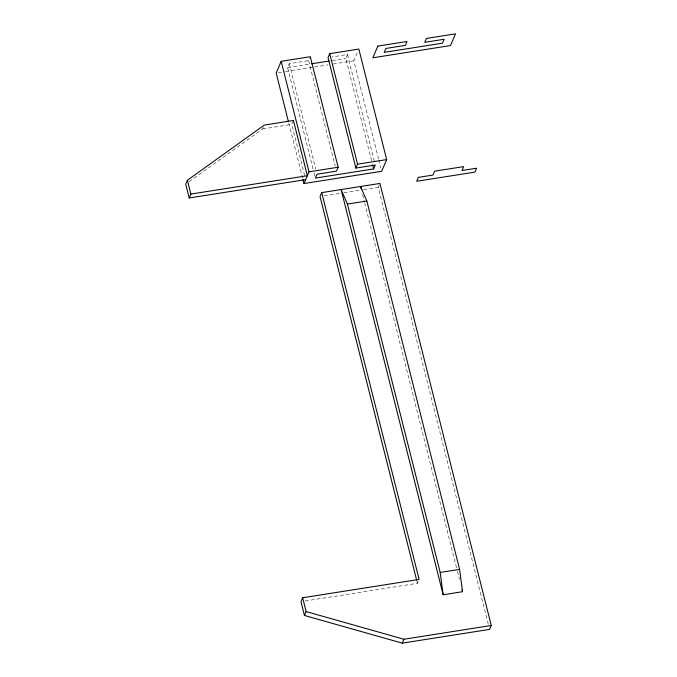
<?xml version="1.0" encoding="UTF-8"?>
<svg xmlns="http://www.w3.org/2000/svg" width="677" height="677" viewBox="0 0 677 677"><rect width="100%" height="100%" fill="white"/><g stroke="black" fill="none" stroke-linecap="round" stroke-linejoin="round"><path stroke-width="0.51" stroke-dasharray="3.38 2.54" d="M313.07 168.886L287.556 67.582L289.231 63.68L308.636 60.625L309.643 58.281M189.162 181.698L262.651 128.952L263.658 126.616M304.65 175.529L291.77 124.365L293.437 120.464M371.555 160.737L345.786 58.408L347.462 54.507L332.136 56.919M378.561 159.01L353.826 60.778L358.065 50.877M488.295 624.262L378.257 187.343L379.264 184.999M305.132 600.998L417.438 583.303L418.775 580.189M287.556 67.582L310.43 63.976M332.272 60.541L345.786 58.408M278.247 72.684L284.458 71.703M285.499 71.542L313.451 67.141M314.483 66.981L327.939 64.857M333.118 64.044L353.826 60.778M262.651 128.952L291.77 124.365M324.19 195.856L339.786 193.402M343.941 192.742L362.66 189.797M363.701 189.636L378.257 187.343M378.815 160.034L380.88 168.226M347.462 54.507L374.516 161.947M362.584 194.68L364.387 201.848M364.641 202.872L457.161 570.22M457.415 571.244L459.48 579.427M308.636 60.625L335.183 166.017M289.231 63.68L315.77 169.081M314.103 172.974L315.389 178.093M416.922 581.264L417.438 583.303M288.808 123.155L302.721 178.406"/><path stroke-width="1.02" d="M189.221 197.972L190.889 194.071L307.358 175.724L293.437 120.464L264.326 125.05L187.411 180.251L185.743 184.152L189.221 197.972L305.682 179.625M302.983 179.43L304.015 183.526L381.65 171.289L386.669 159.594L358.835 49.074L329.724 53.661L328.049 57.562L355.882 168.074L375.295 165.019L373.619 168.92L315.389 178.093L317.064 174.192L336.469 171.137L338.145 167.236L310.311 56.724L281.192 61.311L276.182 73.014L288.292 121.107M304.015 183.526L309.025 171.823L281.192 61.311M321.702 192.615L419.114 579.41L302.644 597.757L300.977 601.65L304.455 615.469L402.24 643.15L489.589 629.39L491.257 625.489L379.932 183.442L321.702 192.615L320.026 196.516L416.668 580.24M355.882 168.074L357.558 164.181L329.724 53.661M304.455 615.469L306.131 611.568L302.644 597.757M402.24 643.15L403.915 639.249L491.257 625.489M311.471 63.816L329.149 61.032M309.025 171.823L338.145 167.236M357.558 164.181L386.669 159.594M347.419 204.073L366.832 201.018L459.607 569.391L462.569 591.706L443.156 594.77L341.106 189.552L347.419 204.073L440.194 572.446L443.156 594.77M440.194 572.446L459.607 569.391M306.131 611.568L403.915 639.249M366.832 201.018L360.519 186.497L361.036 188.544M372.587 164.824L373.619 168.92M462.052 589.667L462.569 591.706M187.411 180.251L190.889 194.071M377.859 46.078L372.841 57.782L450.484 45.554L455.503 33.85L426.383 38.437L424.716 42.338L444.12 39.283L442.453 43.184L384.223 52.357L385.89 48.456L405.303 45.393L406.97 41.492L377.859 46.078M418.361 177.382L416.693 181.284L474.924 172.11L476.591 168.209L462.036 170.502L463.711 166.601L434.592 171.188L432.916 175.089L418.361 177.382"/></g></svg>
